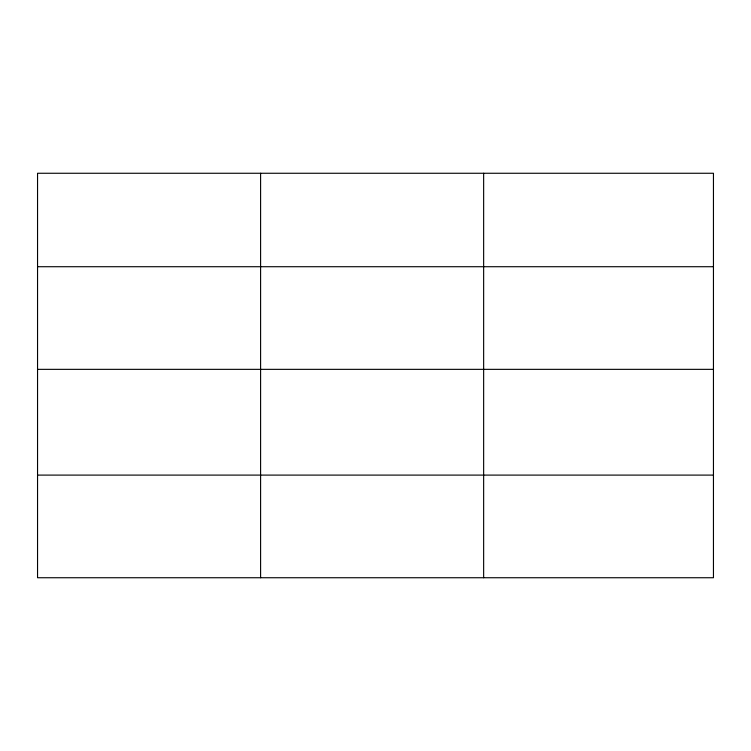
<?xml version="1.0" encoding="UTF-8"?>
<svg xmlns="http://www.w3.org/2000/svg" width="751" height="751" viewBox="0 0 751 751"><rect width="100%" height="100%" fill="white"/><g stroke="black" fill="none" stroke-linecap="round" stroke-linejoin="round"><path stroke-width="1.13" d="M713.45 369.351L713.45 173.265L37.55 173.265L37.55 577.735L713.45 577.735L713.45 369.351L37.55 369.351M37.55 266.718L713.45 266.718M37.55 475.101L713.45 475.101M483.644 173.265L483.644 577.735M260.597 173.265L260.597 577.735"/></g></svg>
